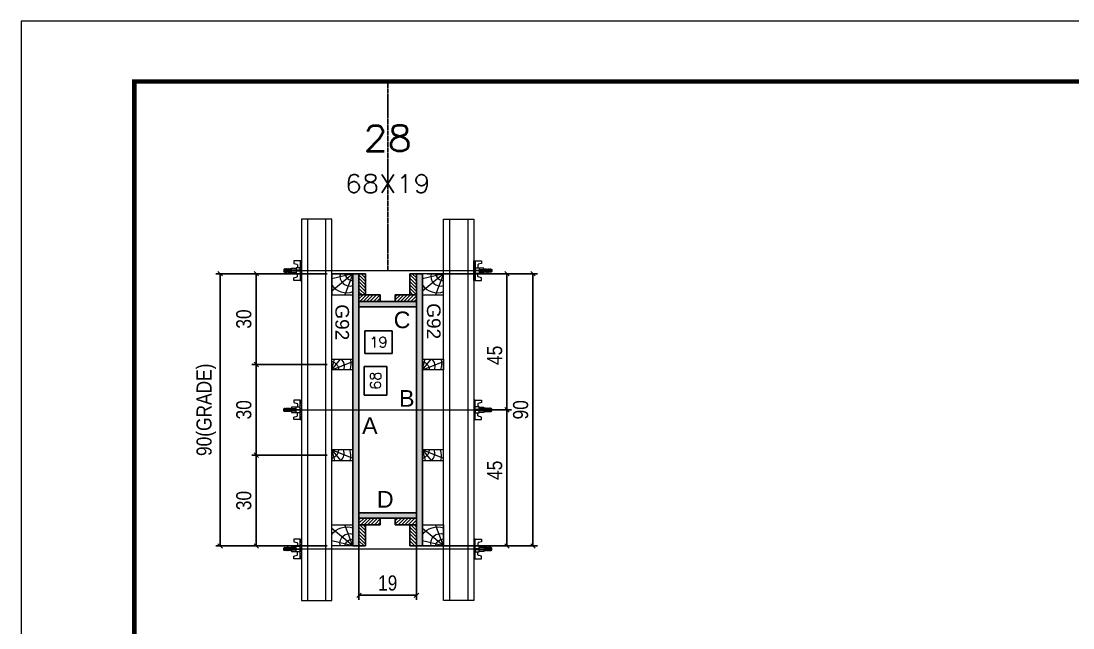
# Model space of a CAD drawing. Extents: x 808 to 7089, y -98 to 17032.
# Drawn here: x 3978 to 4674, y 1700 to 2101 of the extents above; entities that cross this region are included whole.
import ezdxf
from ezdxf.enums import TextEntityAlignment as Align

# ---------------------------------------------------------------- set-up
doc = ezdxf.new("R2010")
doc.units = 0
doc.linetypes.add('DASHED', pattern=[0.75, 0.5, -0.25])
doc.linetypes.add('HIDDEN', pattern=[0.375, 0.25, -0.125])
for name, color, linetype in [('CHAPA', 1, 'Continuous'), ('Cota Seção (2x)', 241, 'Continuous'), ('MEIO_PONT', 93, 'Continuous'), ('Painéis', 200, 'Continuous'), ('SARRAFO', 251, 'Continuous'), ('Texto de Titulo', 7, 'Continuous'), ('Texto Qtd Sarr', 242, 'Continuous'), ('TEXTO_GERAL', 7, 'Continuous')]:
    doc.layers.add(name, color=color, linetype=linetype)
for name, color, linetype, lineweight in [('Folhas', 255, 'Continuous', 9), ('Hachura', 251, 'Continuous', 9), ('Madeira', 126, 'Continuous', 18), ('Perfil Metálico', 224, 'Continuous', 18), ('SARRAFO DE PRESSAO', 251, 'DASHED', 9), ('Texto Seção', 7, 'Continuous', 15)]:
    doc.layers.add(name, color=color, linetype=linetype, lineweight=lineweight)
doc.styles.add('ARIAL', font='arial.ttf')
doc.styles.add('COTA TECNICA 2X', font='techl___.ttf', dxfattribs={"height": 10})
doc.styles.add('ROMANS', font='romans.shx')
doc.styles.add('SANSSERIF', font='sas_____.pfb')
doc.dimstyles.new('SECAO PILAR', dxfattribs={"dimtxt": 10, "dimasz": 3, "dimexe": 3, "dimexo": 3, "dimgap": 3, "dimtad": 1, "dimdec": 1, "dimlfac": 0.5, "dimzin": 12, "dimdsep": 46, "dimtxsty": 'COTA TECNICA 2X', "dimblk1": 'OBLIQUE', "dimblk2": 'OBLIQUE', "dimsah": 1, "dimcen": 0.9, "dimclrd": 256, "dimclre": 256, "dimclrt": 256, "dimadec": 1, "dimazin": 3, "dimtfac": 1, "dimtdec": 1, "dimtmove": 0, "dimatfit": 3, "dimfxl": 1, "dimtolj": 1, "dimtzin": 12, "dimarcsym": 0})
doc.dimstyles.new('SECÇÃO 2', dxfattribs={"dimtxt": 7, "dimasz": 6, "dimexe": 0.18, "dimexo": 2, "dimgap": -4, "dimtad": 3, "dimdec": 1, "dimlfac": 0.5, "dimzin": 12, "dimdsep": 46, "dimtxsty": 'ROMANS', "dimblk": 'ARCHTICK', "dimcen": 0.09, "dimse1": 1, "dimse2": 1, "dimsd1": 1, "dimsd2": 1, "dimclrd": 180, "dimclre": 5, "dimclrt": 1, "dimadec": 0, "dimazin": 3, "dimtfac": 1, "dimtdec": 1, "dimtofl": 0, "dimtmove": 0, "dimatfit": 3, "dimldrblk": 'ARCHTICK', "dimfxl": 1, "dimtolj": 1, "dimtzin": 0, "dimarcsym": 0})
pattern_1 = [(135, (-18689.6836, 11256.9507), (-1.12253202, -1.12253202), [])]
pattern_2 = [(135, (-18689.6836, 11057.9507), (-1.12253202, -1.12253202), [])]
pattern_3 = [(45, (13704.6764, 24663.807), (-1.12253202, 1.12253202), [])]
pattern_4 = [(45, (13704.6764, 24699.807), (-1.12253202, 1.12253202), [])]

# ---------------------------------------------------------------- blocks, each defined once
blk = doc.blocks.new('9999999999')
at = {"layer": 'Folhas'}
blk.add_lwpolyline([(98138.98, 34190.21), (99623.98, 34190.21), (99623.98, 35240.21), (98138.98, 35240.21)], close=True, dxfattribs=at)
at = {"layer": 'Folhas', "color": 30, "const_width": 3}
blk.add_lwpolyline([(98213.98, 34230.21), (99583.98, 34230.21), (99583.98, 35200.21), (98213.98, 35200.21)], close=True, dxfattribs=at)
blk = doc.blocks.new('titulo1')
at = {"layer": 'Defpoints', "color": 252, "linetype": 'HIDDEN', "ltscale": 2}
blk.add_line((0, 0), (0, 125), dxfattribs=at)
at = {"layer": 'Defpoints', "style": 'ROMANS', "oblique": 15}
blk.add_attdef('FOLHA', text='', height=10, dxfattribs=at).set_placement((0, 15.58), align=Align.MIDDLE_CENTER)
at = {"layer": 'Texto Qtd Sarr', "color": 3, "style": 'ROMANS', "oblique": 15}
for tag, height, p in [('TITULO', 17, (0, 71.45)), ('SEÇÃO', 12, (0, 41.55))]:
    blk.add_attdef(tag, text='', height=height, dxfattribs=at).set_placement(p, align=Align.MIDDLE_CENTER)
blk = doc.blocks.new('*D281')
at = {"layer": 'Cota Seção (2x)', "color": 180, "lineweight": -2, "transparency": 16777216}
for p, q in [((4220.2, 1872.73), (4205.2, 1872.73)), ((4205.2, 1872.73), (4205.2, 1853.73)), ((4220.2, 1853.73), (4220.2, 1872.73)), ((4205.2, 1853.73), (4220.2, 1853.73))]:
    blk.add_line(p, q, dxfattribs=at)
at = {"layer": 'Defpoints', "color": 0, "transparency": 16777216}
for p in [(4201.72, 1912), (4201.72, 1776), (4224.2, 1776)]:
    blk.add_point(p, dxfattribs=at)
at = {"layer": 'Cota Seção (2x)', "color": 1, "transparency": 16777216, "insert": (4212.7, 1863.23), "char_height": 7, "attachment_point": 5, "rotation": 90, "style": 'ROMANS'}
blk.add_mtext('\\A1;68', dxfattribs=at)
blk = doc.blocks.new('_ArchTick')
at = {"color": 0, "linetype": 'ByBlock', "const_width": 0.15}
blk.add_lwpolyline([(-0.5, -0.5), (0.5, 0.5)], dxfattribs=at)
blk = doc.blocks.new('*D282')
at = {"layer": 'Cota Seção (2x)', "color": 180, "lineweight": -2, "transparency": 16777216}
for p, q in [((4223.64, 1896.21), (4205.64, 1896.21)), ((4205.64, 1896.21), (4205.64, 1881.21)), ((4223.64, 1881.21), (4223.64, 1896.21)), ((4205.64, 1881.21), (4223.64, 1881.21))]:
    blk.add_line(p, q, dxfattribs=at)
at = {"layer": 'Defpoints', "color": 0, "transparency": 16777216}
for p in [(4201.72, 1912), (4239.72, 1912), (4239.72, 1877.21)]:
    blk.add_point(p, dxfattribs=at)
at = {"layer": 'Cota Seção (2x)', "color": 1, "transparency": 16777216, "insert": (4214.64, 1888.71), "char_height": 7, "attachment_point": 5, "style": 'ROMANS'}
blk.add_mtext('\\A1;19', dxfattribs=at)
blk = doc.blocks.new('_Oblique')
at = {"color": 0, "linetype": 'ByBlock', "lineweight": -2}
blk.add_line((-0.5, -0.5), (0.5, 0.5), dxfattribs=at)
blk = doc.blocks.new('*D1631')
at = {"layer": 'Cota Seção (2x)', "lineweight": -2, "transparency": 16777216}
for p, q in [((4201.72, 1769.4), (4201.72, 1718.36)), ((4239.72, 1769.4), (4239.72, 1718.36)), ((4201.72, 1721.36), (4239.72, 1721.36))]:
    blk.add_line(p, q, dxfattribs=at)
at = {"layer": 'Defpoints', "color": 0, "transparency": 16777216}
for p in [(4201.72, 1772.4), (4239.72, 1772.4), (4239.72, 1721.36)]:
    blk.add_point(p, dxfattribs=at)
at = {"layer": 'Cota Seção (2x)', "lineweight": -2, "transparency": 16777216, "xscale": 3, "yscale": 3, "zscale": 3, "rotation": 180}
blk.add_blockref('_Oblique', (4201.72, 1721.36), dxfattribs=at)
at = {"layer": 'Cota Seção (2x)', "lineweight": -2, "transparency": 16777216, "xscale": 3, "yscale": 3, "zscale": 3}
blk.add_blockref('_Oblique', (4239.72, 1721.36), dxfattribs=at)
at = {"layer": 'Cota Seção (2x)', "transparency": 16777216, "insert": (4220.72, 1729.45), "char_height": 10, "attachment_point": 5, "style": 'COTA TECNICA 2X'}
blk.add_mtext('\\A1;19', dxfattribs=at)
blk = doc.blocks.new('*D283')
at = {"layer": 'Cota Seção (2x)', "lineweight": -2, "transparency": 16777216}
for p, q in [((4180.72, 1934), (4106.95, 1934)), ((4109.95, 1934), (4109.95, 1754)), ((4180.72, 1754), (4106.95, 1754))]:
    blk.add_line(p, q, dxfattribs=at)
at = {"layer": 'Defpoints', "color": 0, "transparency": 16777216}
for p in [(4183.72, 1934), (4109.95, 1754), (4183.72, 1754)]:
    blk.add_point(p, dxfattribs=at)
at = {"layer": 'Cota Seção (2x)', "lineweight": -2, "transparency": 16777216, "xscale": 3, "yscale": 3, "zscale": 3}
for p, rotation in [((4109.95, 1934), 90), ((4109.95, 1754), 270)]:
    blk.add_blockref('_Oblique', p, dxfattribs=dict(at, rotation=rotation))
at = {"layer": 'Cota Seção (2x)', "transparency": 16777216, "insert": (4100.73, 1844), "char_height": 10, "attachment_point": 5, "rotation": 90, "style": 'COTA TECNICA 2X'}
blk.add_mtext('\\A1;90(GRADE)', dxfattribs=at)
blk = doc.blocks.new('*D284')
at = {"layer": 'Cota Seção (2x)', "lineweight": -2, "transparency": 16777216}
for p, q in [((4180.72, 1814), (4130.79, 1814)), ((4133.79, 1814), (4133.79, 1754)), ((4180.72, 1754), (4130.79, 1754))]:
    blk.add_line(p, q, dxfattribs=at)
at = {"layer": 'Defpoints', "color": 0, "transparency": 16777216}
for p in [(4183.72, 1814), (4133.79, 1754), (4183.72, 1754)]:
    blk.add_point(p, dxfattribs=at)
at = {"layer": 'Cota Seção (2x)', "lineweight": -2, "transparency": 16777216, "xscale": 3, "yscale": 3, "zscale": 3}
for p, rotation in [((4133.79, 1814), 90), ((4133.79, 1754), 270)]:
    blk.add_blockref('_Oblique', p, dxfattribs=dict(at, rotation=rotation))
at = {"layer": 'Cota Seção (2x)', "transparency": 16777216, "insert": (4125.57, 1784), "char_height": 10, "attachment_point": 5, "rotation": 90, "style": 'COTA TECNICA 2X'}
blk.add_mtext('\\A1;30', dxfattribs=at)
blk = doc.blocks.new('*D285')
at = {"layer": 'Cota Seção (2x)', "lineweight": -2, "transparency": 16777216}
for p, q in [((4180.72, 1934), (4130.79, 1934)), ((4133.79, 1934), (4133.79, 1874)), ((4180.72, 1874), (4130.79, 1874))]:
    blk.add_line(p, q, dxfattribs=at)
at = {"layer": 'Defpoints', "color": 0, "transparency": 16777216}
for p in [(4183.72, 1934), (4133.79, 1874), (4183.72, 1874)]:
    blk.add_point(p, dxfattribs=at)
at = {"layer": 'Cota Seção (2x)', "lineweight": -2, "transparency": 16777216, "xscale": 3, "yscale": 3, "zscale": 3}
for p, rotation in [((4133.79, 1934), 90), ((4133.79, 1874), 270)]:
    blk.add_blockref('_Oblique', p, dxfattribs=dict(at, rotation=rotation))
at = {"layer": 'Cota Seção (2x)', "transparency": 16777216, "insert": (4125.57, 1904), "char_height": 10, "attachment_point": 5, "rotation": 90, "style": 'COTA TECNICA 2X'}
blk.add_mtext('\\A1;30', dxfattribs=at)
blk = doc.blocks.new('*D286')
at = {"layer": 'Cota Seção (2x)', "lineweight": -2, "transparency": 16777216}
for p, q in [((4180.72, 1874), (4130.79, 1874)), ((4133.79, 1874), (4133.79, 1814)), ((4180.72, 1814), (4130.79, 1814))]:
    blk.add_line(p, q, dxfattribs=at)
at = {"layer": 'Defpoints', "color": 0, "transparency": 16777216}
for p in [(4183.72, 1874), (4133.79, 1814), (4183.72, 1814)]:
    blk.add_point(p, dxfattribs=at)
at = {"layer": 'Cota Seção (2x)', "lineweight": -2, "transparency": 16777216, "xscale": 3, "yscale": 3, "zscale": 3}
for p, rotation in [((4133.79, 1874), 90), ((4133.79, 1814), 270)]:
    blk.add_blockref('_Oblique', p, dxfattribs=dict(at, rotation=rotation))
at = {"layer": 'Cota Seção (2x)', "transparency": 16777216, "insert": (4125.57, 1844), "char_height": 10, "attachment_point": 5, "rotation": 90, "style": 'COTA TECNICA 2X'}
blk.add_mtext('\\A1;30', dxfattribs=at)
blk = doc.blocks.new('*D287')
at = {"layer": 'Cota Seção (2x)', "lineweight": -2, "transparency": 16777216}
for p, q in [((4246.72, 1934), (4319.83, 1934)), ((4316.83, 1934), (4316.83, 1754)), ((4246.72, 1754), (4319.83, 1754))]:
    blk.add_line(p, q, dxfattribs=at)
at = {"layer": 'Defpoints', "color": 0, "transparency": 16777216}
for p in [(4243.72, 1934), (4243.72, 1754), (4316.83, 1754)]:
    blk.add_point(p, dxfattribs=at)
at = {"layer": 'Cota Seção (2x)', "lineweight": -2, "transparency": 16777216, "xscale": 3, "yscale": 3, "zscale": 3}
for p, rotation in [((4316.83, 1934), 90), ((4316.83, 1754), 270)]:
    blk.add_blockref('_Oblique', p, dxfattribs=dict(at, rotation=rotation))
at = {"layer": 'Cota Seção (2x)', "transparency": 16777216, "insert": (4308.7, 1844), "char_height": 10, "attachment_point": 5, "rotation": 90, "style": 'COTA TECNICA 2X'}
blk.add_mtext('\\A1;90', dxfattribs=at)
blk = doc.blocks.new('*D288')
at = {"layer": 'Cota Seção (2x)', "lineweight": -2, "transparency": 16777216}
for p, q in [((4280.72, 1934), (4302.63, 1934)), ((4299.63, 1934), (4299.63, 1844)), ((4280.72, 1844), (4302.63, 1844))]:
    blk.add_line(p, q, dxfattribs=at)
at = {"layer": 'Defpoints', "color": 0, "transparency": 16777216}
for p in [(4277.72, 1934), (4277.72, 1844), (4299.63, 1844)]:
    blk.add_point(p, dxfattribs=at)
at = {"layer": 'Cota Seção (2x)', "lineweight": -2, "transparency": 16777216, "xscale": 3, "yscale": 3, "zscale": 3}
for p, rotation in [((4299.63, 1934), 90), ((4299.63, 1844), 270)]:
    blk.add_blockref('_Oblique', p, dxfattribs=dict(at, rotation=rotation))
at = {"layer": 'Cota Seção (2x)', "transparency": 16777216, "insert": (4291.52, 1880), "char_height": 10, "attachment_point": 5, "rotation": 90, "style": 'COTA TECNICA 2X'}
blk.add_mtext('\\A1;45', dxfattribs=at)
blk = doc.blocks.new('*D289')
at = {"layer": 'Cota Seção (2x)', "lineweight": -2, "transparency": 16777216}
for p, q in [((4280.72, 1844), (4302.63, 1844)), ((4299.63, 1754), (4299.63, 1844)), ((4280.72, 1754), (4302.63, 1754))]:
    blk.add_line(p, q, dxfattribs=at)
at = {"layer": 'Defpoints', "color": 0, "transparency": 16777216}
for p in [(4277.72, 1844), (4299.63, 1844), (4277.72, 1754)]:
    blk.add_point(p, dxfattribs=at)
at = {"layer": 'Cota Seção (2x)', "lineweight": -2, "transparency": 16777216, "xscale": 3, "yscale": 3, "zscale": 3}
for p, rotation in [((4299.63, 1844), 90), ((4299.63, 1754), 270)]:
    blk.add_blockref('_Oblique', p, dxfattribs=dict(at, rotation=rotation))
at = {"layer": 'Cota Seção (2x)', "transparency": 16777216, "insert": (4291.52, 1804), "char_height": 10, "attachment_point": 5, "rotation": 90, "style": 'COTA TECNICA 2X'}
blk.add_mtext('\\A1;45', dxfattribs=at)
blk = doc.blocks.new('C')
at = {"layer": 'Hachura', "color": 0}
for p, q in [((0, 3.22), (0, -3.22)), ((0.45, 3.22), (0, 3.22)), ((0.46, 3.16), (0, 3.16)), ((0.46, 3.05), (0, 3.05)), ((0.46, 2.88), (0, 2.88)), ((0, 2.75), (0, -1.16)), ((0.46, 2.65), (0, 2.65)), ((0.46, 2.23), (0, 2.23)), ((0.46, 1.51), (0, 1.51)), ((0.39, 0.49), (0.17, 0.49)), ((0.45, -3.23), (0.45, 3.22)), ((0.45, 3.22), (2.58, 3.22)), ((1.74, 0.97), (0.45, 0.97)), ((1.45, 0.1), (0.45, 0.1)), ((1.35, 1.94), (1.35, 0.96)), ((2.58, 2.39), (1.47, 2.09)), ((1.74, -0.97), (1.74, 0.97)), ((1.74, 0.97), (1.74, 0.84)), ((1.74, 0.97), (1.74, 0.84)), ((1.74, 0.84), (3.35, 0.84)), ((3.35, 0.45), (1.74, 0.45)), ((2.58, 3.22), (2.58, 2.39)), ((3.32, 0.84), (3.32, -0.84)), ((3.35, 0.84), (3.35, -0.84)), ((3.68, 0.45), (3.35, 0.45)), ((3.84, -0.52), (3.35, 0.45)), ((3.35, 0.06), (3.67, -0.57)), ((3.68, 0.45), (4.16, -0.52)), ((3.72, 0.5), (4.25, -0.57)), ((4.37, -0.55), (3.83, 0.53)), ((4.15, 0.45), (3.93, 0.45)), ((4.42, -0.52), (3.93, 0.45)), ((4.15, 0.45), (4.26, 0.45)), ((4.26, 0.45), (4.74, -0.52)), ((4.3, 0.5), (4.83, -0.57)), ((4.95, -0.55), (4.41, 0.53)), ((4.51, 0.45), (4.84, 0.45)), ((5, -0.52), (4.51, 0.45)), ((4.84, 0.45), (5.32, -0.52)), ((4.88, 0.5), (5.41, -0.57)), ((5.53, -0.55), (4.99, 0.53)), ((5.58, -0.52), (5.09, 0.45)), ((5.42, 0.45), (5.09, 0.45)), ((5.58, -0.52), (5.09, 0.45)), ((5.42, 0.45), (5.74, -0.19)), ((5.46, 0.5), (5.74, -0.07)), ((5.74, 0.19), (5.57, 0.53)), ((5.74, 0.32), (5.68, 0.45)), ((5.68, 0.45), (5.74, 0.45)), ((5.74, 0.45), (5.9, 0.29)), ((5.74, 0.45), (5.74, -0.52)), ((5.9, -0.36), (5.9, 0.29)), ((0.45, 0), (0, 0)), ((0.46, -1.52), (0, -1.52)), ((0.46, -2.23), (0, -2.23)), ((0.46, -2.65), (0, -2.65)), ((0.46, -2.88), (0, -2.88)), ((0.46, -3.05), (0, -3.05)), ((0.46, -3.16), (0, -3.16)), ((0, -3.22), (2.57, -3.22)), ((0.08, -0.48), (0.29, -0.48)), ((0.29, -0.48), (0.4, -0.48)), ((0.45, 0), (0.45, -0.97)), ((0.45, -0.16), (1.45, -0.16)), ((0.45, -0.65), (0.45, -0.32)), ((0.45, -3.23), (0.45, -0.65)), ((0.45, -0.97), (1.74, -0.97)), ((1.35, -1.94), (1.35, -0.97)), ((2.58, -2.39), (1.47, -2.1)), ((3.35, -0.32), (1.74, -0.32)), ((3.35, -0.84), (1.74, -0.84)), ((2.58, -3.23), (2.58, -2.39)), ((3.35, -0.07), (3.58, -0.52)), ((3.35, -0.52), (3.58, -0.52)), ((3.84, -0.52), (4.16, -0.52)), ((4.42, -0.52), (4.74, -0.52)), ((4.63, -0.52), (4.74, -0.52)), ((5, -0.52), (5.32, -0.52)), ((5.58, -0.52), (5.74, -0.52)), ((5.74, -0.52), (5.9, -0.36)), ((5.74, -0.52), (5.74, -0.52))]:
    blk.add_line(p, q, dxfattribs=at)
for centre, radius, start, end in [((1.52, 1.94), 0.161, 104.7436, 180), ((1.44, -0.03), 0.129, 272.695, 87.305), ((3.81, 0.39), 0.143, 25.5688, 154.4312), ((4.39, 0.39), 0.143, 25.5688, 154.4312), ((4.97, 0.39), 0.143, 25.5688, 154.4312), ((5.55, 0.39), 0.143, 25.5688, 154.4312), ((0.17, -0.37), 0.174, 221.744, 317.8592), ((1.52, -1.94), 0.161, 180, 255.2564), ((3.71, -0.4), 0.174, 222.1408, 318.256), ((4.29, -0.4), 0.174, 222.1408, 318.256), ((4.87, -0.4), 0.174, 222.1408, 318.256), ((5.45, -0.4), 0.174, 222.1408, 318.256), ((5.61, -0.4), 0.174, 317.8592, 318.256)]:
    blk.add_arc(centre, radius, start, end, dxfattribs=at)
blk = doc.blocks.new('PONTALETE')
at = {"layer": 'Madeira'}
for q in [(2.71, 7), (7, 5.76), (7, 1.74)]:
    blk.add_line((0, 0), q, dxfattribs=at)
blk.add_lwpolyline([(0, 0), (7, 0), (7, 7), (0, 7)], close=True, dxfattribs=at)
for centre, radius, start, end in [((2.04, 0.06), 6.23, 37.2818, 109.0913), ((1.09, 0.9), 3.19, 343.603, 109.9847), ((-0.21, -0.78), 3.09, 14.6322, 86.0383)]:
    blk.add_arc(centre, radius, start, end, dxfattribs=at)
blk = doc.blocks.new('MEIO PONTALETE')
at = {"layer": 'Madeira'}
for q in [(2.71, 7), (3.5, 2.88), (3.5, 0.87)]:
    blk.add_line((0, 0), q, dxfattribs=at)
blk.add_lwpolyline([(0, 0), (3.5, 0), (3.5, 7), (0, 7)], close=True, dxfattribs=at)
for centre, radius, start, end in [((2.04, 0.06), 6.23, 76.4499, 109.0913), ((1.09, 0.9), 3.19, 40.9063, 109.9847), ((-0.21, -0.78), 3.09, 14.6322, 86.0383)]:
    blk.add_arc(centre, radius, start, end, dxfattribs=at)

msp = doc.modelspace()

# ---------------------------------------------------------------- hatches: boundary and pattern name
at = {"layer": 'Hachura'}
h = msp.add_hatch(color=256, dxfattribs=at)
h.dxf.hatch_style = 1
h.paths.add_polyline_path([(4201.72, 1754), (4197.72, 1754), (4197.72, 1934), (4201.72, 1934)])
h = msp.add_hatch(color=256, dxfattribs=at)
h.dxf.hatch_style = 1
h.paths.add_polyline_path([(4201.72, 1754), (4197.72, 1754), (4197.72, 1934), (4201.72, 1934)])
h = msp.add_hatch(dxfattribs=at)
h.set_pattern_fill('ANSI31', color=256, scale=0.5, angle=90, style=0)
h.set_pattern_definition(pattern_2)
h.paths.add_polyline_path([(4201.72, 1920), (4206.12, 1920), (4206.12, 1934), (4201.72, 1934)])
h = msp.add_hatch(dxfattribs=at)
h.set_pattern_fill('ANSI31', color=256, scale=0.5, angle=90, style=0)
h.set_pattern_definition(pattern_2)
h.paths.add_polyline_path([(4239.72, 1920), (4235.32, 1920), (4235.32, 1934), (4239.72, 1934)])
h = msp.add_hatch(color=256, dxfattribs=at)
h.dxf.hatch_style = 1
h.paths.add_polyline_path([(4239.72, 1754), (4243.72, 1754), (4243.72, 1934), (4239.72, 1934)])
h = msp.add_hatch(color=256, dxfattribs=at)
h.dxf.hatch_style = 1
h.paths.add_polyline_path([(4239.72, 1754), (4243.72, 1754), (4243.72, 1934), (4239.72, 1934)])
h = msp.add_hatch(dxfattribs=at)
h.set_pattern_fill('ANSI31', color=256, scale=0.5, style=0)
h.set_pattern_definition(pattern_4)
h.paths.add_polyline_path([(4215.72, 1915.6), (4215.72, 1920), (4201.72, 1920), (4201.72, 1915.6)])
h = msp.add_hatch(color=256, dxfattribs=at)
h.dxf.hatch_style = 1
h.paths.add_polyline_path([(4201.72, 1915.6), (4201.72, 1912), (4239.72, 1912), (4239.72, 1915.6)])
h = msp.add_hatch(color=256, dxfattribs=at)
h.dxf.hatch_style = 1
h.paths.add_polyline_path([(4201.72, 1915.6), (4201.72, 1912), (4239.72, 1912), (4239.72, 1915.6)])
h = msp.add_hatch(dxfattribs=at)
h.set_pattern_fill('ANSI31', color=256, scale=0.5, style=0)
h.set_pattern_definition(pattern_4)
h.paths.add_polyline_path([(4225.72, 1915.6), (4225.72, 1920), (4239.72, 1920), (4239.72, 1915.6)])
h = msp.add_hatch(color=256, dxfattribs=at)
h.dxf.hatch_style = 1
h.paths.add_polyline_path([(4201.72, 1776), (4201.72, 1772.4), (4239.72, 1772.4), (4239.72, 1776)])
h = msp.add_hatch(color=256, dxfattribs=at)
h.dxf.hatch_style = 1
h.paths.add_polyline_path([(4201.72, 1776), (4201.72, 1772.4), (4239.72, 1772.4), (4239.72, 1776)])
h = msp.add_hatch(dxfattribs=at)
h.set_pattern_fill('ANSI31', color=256, scale=0.5, style=0)
h.set_pattern_definition(pattern_3)
h.paths.add_polyline_path([(4215.72, 1772.4), (4215.72, 1768), (4201.72, 1768), (4201.72, 1772.4)])
h = msp.add_hatch(dxfattribs=at)
h.set_pattern_fill('ANSI31', color=256, scale=0.5, angle=90, style=0)
h.set_pattern_definition(pattern_1)
h.paths.add_polyline_path([(4201.72, 1768), (4206.12, 1768), (4206.12, 1754), (4201.72, 1754)])
h = msp.add_hatch(dxfattribs=at)
h.set_pattern_fill('ANSI31', color=256, scale=0.5, style=0)
h.set_pattern_definition(pattern_3)
h.paths.add_polyline_path([(4225.72, 1772.4), (4225.72, 1768), (4239.72, 1768), (4239.72, 1772.4)])
h = msp.add_hatch(dxfattribs=at)
h.set_pattern_fill('ANSI31', color=256, scale=0.5, angle=90, style=0)
h.set_pattern_definition(pattern_1)
h.paths.add_polyline_path([(4239.72, 1768), (4235.32, 1768), (4235.32, 1754), (4239.72, 1754)])

# ---------------------------------------------------------------- linework, layer by layer
at = {"layer": 'CHAPA'}
for points in [[(4201.72, 1754), (4197.72, 1754), (4197.72, 1934), (4201.72, 1934)], [(4201.72, 1754), (4197.72, 1754), (4197.72, 1934), (4201.72, 1934)], [(4239.72, 1754), (4243.72, 1754), (4243.72, 1934), (4239.72, 1934)], [(4239.72, 1754), (4243.72, 1754), (4243.72, 1934), (4239.72, 1934)], [(4201.72, 1915.6), (4201.72, 1912), (4239.72, 1912), (4239.72, 1915.6)], [(4201.72, 1915.6), (4201.72, 1912), (4239.72, 1912), (4239.72, 1915.6)], [(4201.72, 1776), (4201.72, 1772.4), (4239.72, 1772.4), (4239.72, 1776)], [(4201.72, 1776), (4201.72, 1772.4), (4239.72, 1772.4), (4239.72, 1776)]]:
    msp.add_lwpolyline(points, close=True, dxfattribs=at)
at = {"layer": 'Hachura'}
for p, q in [((4152.92, 1936), (4284.72, 1936.01)), ((4152.92, 1844), (4284.72, 1843.99)), ((4152.92, 1752), (4284.72, 1751.99))]:
    msp.add_line(p, q, dxfattribs=at)
at = {"layer": 'Madeira'}
for points in [[(4197.72, 1754), (4183.72, 1754), (4183.72, 1934), (4197.72, 1934)], [(4243.72, 1754), (4257.72, 1754), (4257.72, 1934), (4243.72, 1934)]]:
    msp.add_lwpolyline(points, close=True, dxfattribs=at)
at = {"layer": 'Painéis'}
msp.add_lwpolyline([(4239.72, 1912), (4201.72, 1912), (4201.72, 1776), (4239.72, 1776)], close=True, dxfattribs=at)
at = {"layer": 'Perfil Metálico'}
for points in [[(4163.72, 1718), (4183.72, 1718), (4183.72, 1970), (4163.72, 1970)], [(4179.72, 1970), (4167.72, 1970), (4167.72, 1718), (4179.72, 1718)], [(4277.72, 1718), (4257.72, 1718), (4257.72, 1970), (4277.72, 1970)], [(4261.72, 1970), (4273.72, 1970), (4273.72, 1718), (4261.72, 1718)]]:
    msp.add_lwpolyline(points, close=True, dxfattribs=at)
at = {"layer": 'SARRAFO'}
for points in [[(4206.12, 1934), (4206.12, 1920), (4201.72, 1920), (4201.72, 1934)], [(4235.32, 1934), (4235.32, 1920), (4239.72, 1920), (4239.72, 1934)], [(4201.72, 1920), (4215.72, 1920), (4215.72, 1915.6), (4201.72, 1915.6)], [(4239.72, 1920), (4225.72, 1920), (4225.72, 1915.6), (4239.72, 1915.6)], [(4201.72, 1768), (4215.72, 1768), (4215.72, 1772.4), (4201.72, 1772.4)], [(4206.12, 1754), (4206.12, 1768), (4201.72, 1768), (4201.72, 1754)], [(4239.72, 1768), (4225.72, 1768), (4225.72, 1772.4), (4239.72, 1772.4)], [(4235.32, 1754), (4235.32, 1768), (4239.72, 1768), (4239.72, 1754)]]:
    msp.add_lwpolyline(points, close=True, dxfattribs=at)

# ---------------------------------------------------------------- block references
at = {"layer": 'Hachura', "linetype": 'Continuous', "yscale": 2, "zscale": 2}
for p, xscale, rotation in [((4163.72, 1936), 2, 179.9999999999999), ((4277.72, 1936), -2, 180)]:
    msp.add_blockref('C', p, dxfattribs=dict(at, xscale=xscale, rotation=rotation))
for p, xscale in [((4163.72, 1844), -2), ((4277.72, 1844), 2), ((4163.72, 1752), -2), ((4277.72, 1752), 2)]:
    msp.add_blockref('C', p, dxfattribs=dict(at, xscale=xscale))
at = {"layer": 'MEIO_PONT'}
for name, p, xscale, yscale, zscale, rotation in [('PONTALETE', (4197.72, 1934), 2, 2, 2, 179.9999999999999), ('PONTALETE', (4257.72, 1934), 2, 2, 2, 179.9999999999999), ('MEIO PONTALETE', (4183.72, 1870.5), -1.999999997962732, 1.999999997962732, 1.999999997962732, 270), ('MEIO PONTALETE', (4243.72, 1870.5), -1.999999997962732, 1.999999997962732, 1.999999997962732, 270), ('MEIO PONTALETE', (4183.72, 1817.5), 1.999999997962732, 1.999999997962732, 1.999999997962732, 270), ('MEIO PONTALETE', (4243.72, 1817.5), 1.999999997962732, 1.999999997962732, 1.999999997962732, 270)]:
    msp.add_blockref(name, p, dxfattribs=dict(at, xscale=xscale, yscale=yscale, zscale=zscale, rotation=rotation))
at = {"layer": 'MEIO_PONT', "xscale": -2, "yscale": 2, "zscale": 2}
for p in [(4197.72, 1754), (4257.72, 1754)]:
    msp.add_blockref('PONTALETE', p, dxfattribs=at)
at = {"layer": 'SARRAFO DE PRESSAO', "color": 6, "linetype": 'ByBlock'}
msp.add_blockref('9999999999', (-94160.81, -33139.2), dxfattribs=at)
at = {"layer": 'Texto Seção'}
ref = msp.add_blockref('titulo1', (4220.72, 1936), dxfattribs=at)
ref.add_attrib('TITULO', '28', dxfattribs={"layer": 'Texto de Titulo', "color": 7, "height": 17, "style": 'ROMANS', "width": 1.1}).set_placement((4220.72, 2023.5), align=Align.MIDDLE_CENTER)
ref.add_attrib('SEÇÃO', '68X19', dxfattribs={"layer": 'Texto de Titulo', "color": 7, "height": 12, "style": 'ROMANS', "width": 1.1}).set_placement((4220.72, 1993.5), align=Align.MIDDLE_CENTER)

# ---------------------------------------------------------------- texts
at = {"layer": 'TEXTO_GERAL', "color": 0, "linetype": 'Continuous', "style": 'SANSSERIF'}
for p in [(4251.18, 1914.48), (4190.63, 1913.73)]:
    msp.add_text('G92', height=9, rotation=270, dxfattribs=at).set_placement(p, align=Align.MIDDLE_LEFT)
at = {"layer": 'TEXTO_GERAL', "style": 'ARIAL'}
for s, p in [('C', (4230.23, 1903.47)), ('B', (4233.33, 1851.55)), ('A', (4208.91, 1833.58)), ('D', (4219.11, 1784.83))]:
    msp.add_text(s, height=11, dxfattribs=at).set_placement(p, align=Align.MIDDLE_CENTER)

# ---------------------------------------------------------------- dimensions: what is measured, and where the dimension line sits
at = {"layer": 'Cota Seção (2x)', "color": 241}
dim = msp.add_linear_dim(base=(4109.95, 1754), p1=(4183.72, 1934), p2=(4183.72, 1754), angle=270, text='<>(GRADE)', dimstyle='SECAO PILAR', dxfattribs=at)
dim.commit()
dim.dimension.update_dxf_attribs({"geometry": '*D283', "text_midpoint": (4100.73, 1844)})
for base, p1, p2, picture, middle in [((4133.79, 1874), (4183.72, 1934), (4183.72, 1874), '*D285', (4125.57, 1904)), ((4316.83, 1754), (4243.72, 1934), (4243.72, 1754), '*D287', (4308.7, 1844)), ((4133.79, 1814), (4183.72, 1874), (4183.72, 1814), '*D286', (4125.57, 1844)), ((4133.79, 1754), (4183.72, 1814), (4183.72, 1754), '*D284', (4125.57, 1784))]:
    dim = msp.add_linear_dim(base=base, p1=p1, p2=p2, angle=270, dimstyle='SECAO PILAR', dxfattribs=at)
    dim.commit()
    dim.dimension.update_dxf_attribs({"geometry": picture, "text_midpoint": middle})
for base, p1, p2, angle, dimstyle, picture, middle in [((4299.63, 1844), (4277.72, 1934), (4277.72, 1844), 270, 'SECAO PILAR', '*D288', (4299.63, 1880)), ((4224.2, 1776), (4201.72, 1912), (4201.72, 1776), 270, 'SECÇÃO 2', '*D281', (4224.2, 1863.23)), ((4299.63, 1844), (4277.72, 1754), (4277.72, 1844), 90, 'SECAO PILAR', '*D289', (4299.63, 1804))]:
    dim = msp.add_linear_dim(base=base, p1=p1, p2=p2, angle=angle, dimstyle=dimstyle, dxfattribs=at)
    dim.commit()
    dim.dimension.update_dxf_attribs({"geometry": picture, "text_midpoint": middle, "dimtype": 160})
dim = msp.add_linear_dim(base=(4239.72, 1877.21), p1=(4201.72, 1912), p2=(4239.72, 1912), dimstyle='SECÇÃO 2', dxfattribs=at)
dim.commit()
dim.dimension.update_dxf_attribs({"geometry": '*D282', "text_midpoint": (4214.64, 1877.21), "dimtype": 160})
dim = msp.add_linear_dim(base=(4239.72, 1721.36), p1=(4201.72, 1772.4), p2=(4239.72, 1772.4), dimstyle='SECAO PILAR', dxfattribs=at)
dim.commit()
dim.dimension.update_dxf_attribs({"geometry": '*D1631', "text_midpoint": (4220.72, 1729.45)})

doc.saveas('drawing.dxf')
